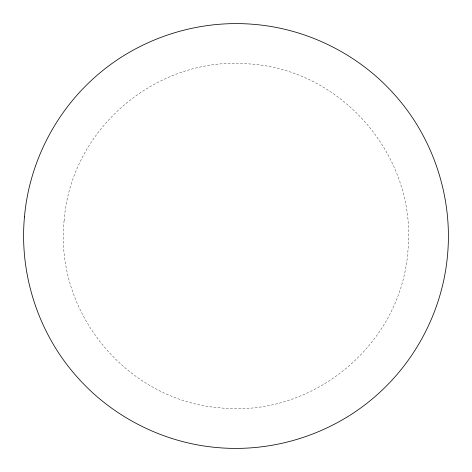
<?xml version="1.0" encoding="UTF-8"?>
<svg xmlns="http://www.w3.org/2000/svg" width="472" height="472" viewBox="0 0 472 472"><rect width="100%" height="100%" fill="white"/><g stroke="black" fill="none" stroke-linecap="round" stroke-linejoin="round"><path stroke-width="0.35" stroke-dasharray="2.36 1.77" d="M64.121 220.495C54.41 313.184 127.534 400.84 220.495 407.879C313.184 417.59 400.84 344.466 407.879 251.505C417.59 158.816 344.466 71.16 251.505 64.121C158.816 54.41 71.16 127.534 64.121 220.495"/><path stroke-width="0.71" d="M24.461 216.913C19.081 275.099 38.928 334.961 78.24 378.219C113.622 417.649 164.138 442.895 216.913 447.539C275.099 452.919 334.961 433.072 378.219 393.76C417.649 358.378 442.895 307.862 447.539 255.087C452.919 196.901 433.072 137.039 393.76 93.78C358.378 54.351 307.862 29.105 255.087 24.461C196.901 19.081 137.039 38.928 93.78 78.24C54.351 113.622 29.105 164.138 24.461 216.913"/></g></svg>
